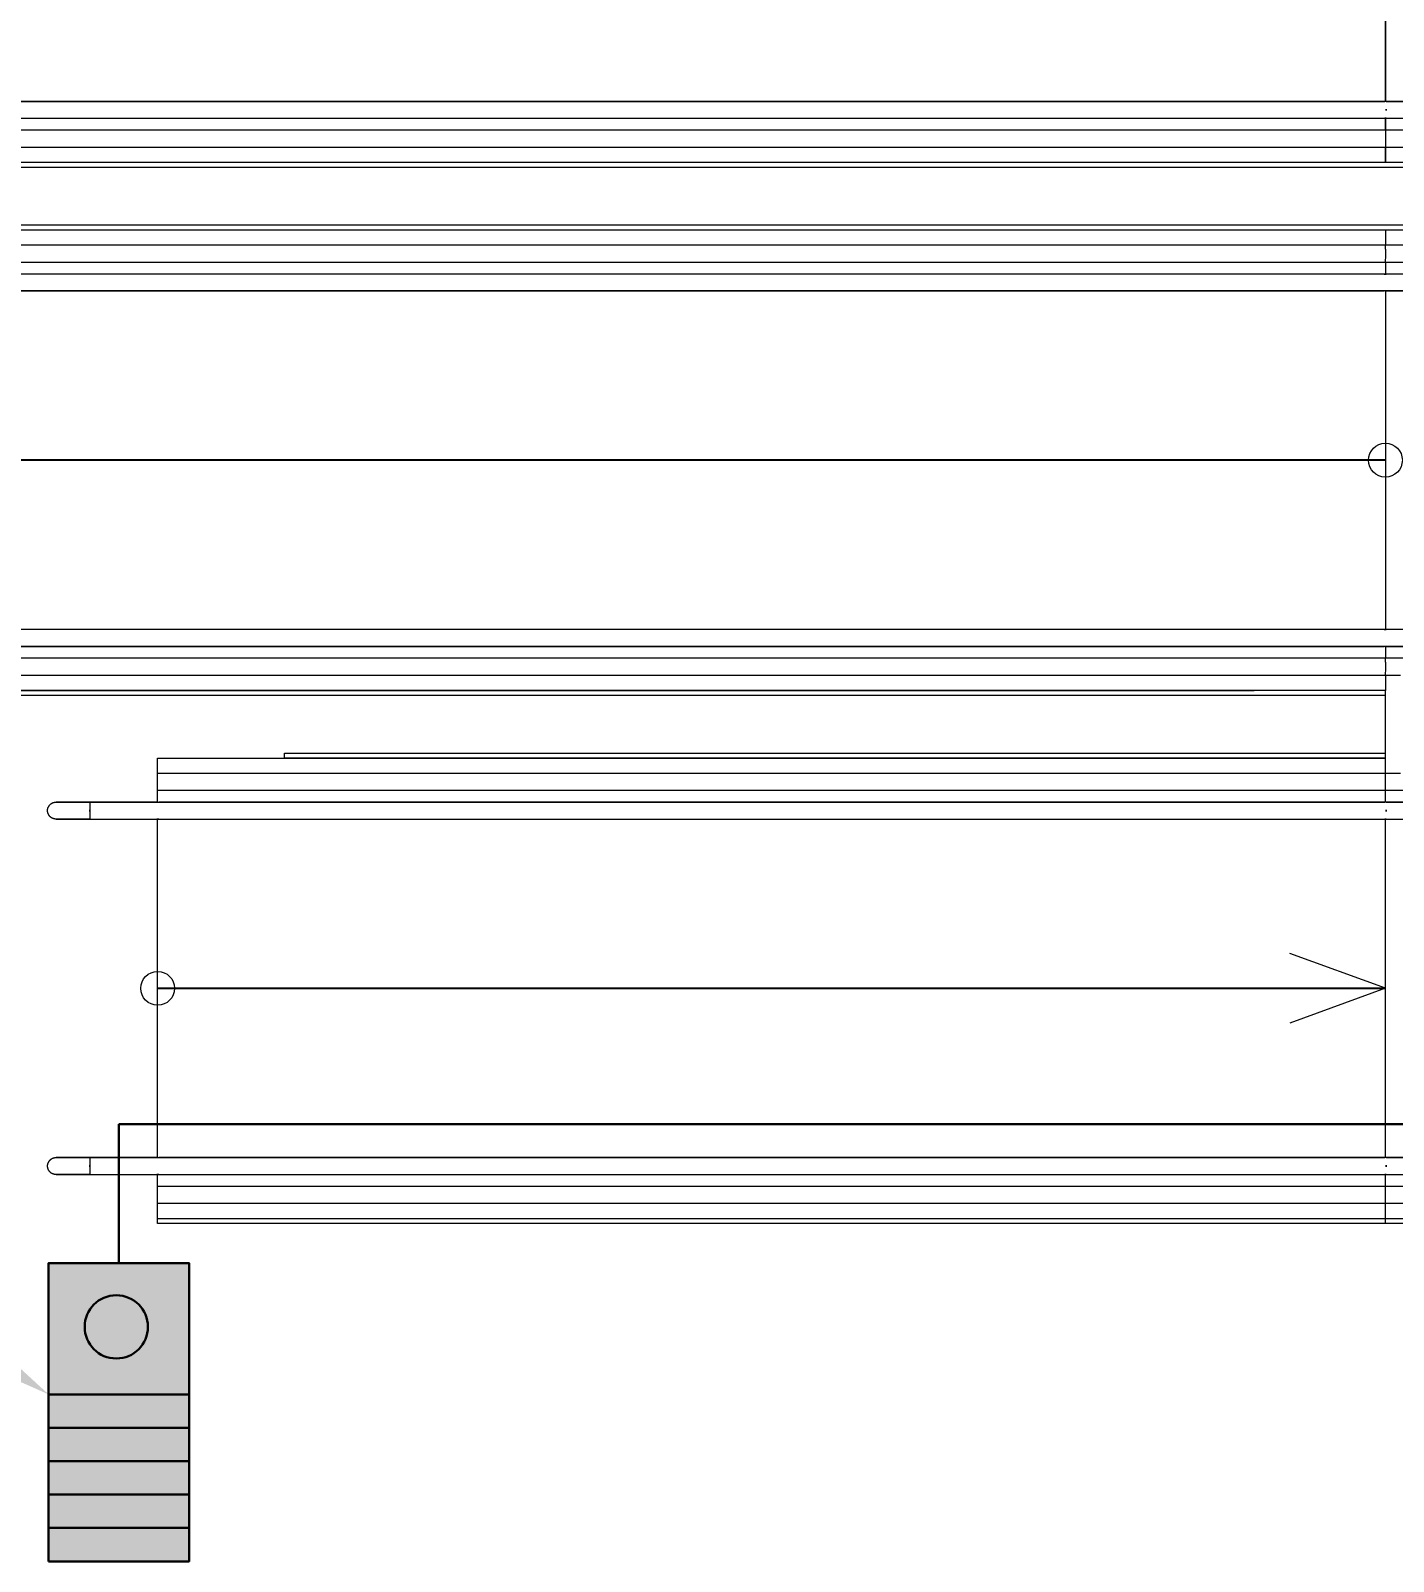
# Model space of a CAD drawing. Header units: millimetres. Extents: x -404508 to 361533, y -175093 to 31861.
# Drawn here: x -27162 to -23139, y -162115 to -157594 of the extents above; entities that cross this region are included whole.
import ezdxf
from ezdxf import colors
from ezdxf.entities.mleader import LeaderData, LeaderLine
from ezdxf.math import Vec2, Vec3

# ---------------------------------------------------------------- set-up
doc = ezdxf.new("R2010")
doc.units = ezdxf.units.MM
for name, color, linetype, lineweight in [('E-Безопасность-G', 153, 'Continuous', 35), ('RC-Выноски', 7, 'Continuous', 0), ('Аннотация', 7, 'Continuous', 18), ('Лестницы', 252, 'Continuous', 9), ('лс', 5, 'Continuous', 30), ('Ограждение', 252, 'Continuous', 9), ('Пандусы', 7, 'Continuous', 18), ('Стены наружные', 7, 'Continuous', 18)]:
    doc.layers.add(name, color=color, linetype=linetype, lineweight=lineweight)
doc.layers.add('Узлы', color=7, linetype='Continuous')
doc.styles.add('RubezhCAD', font='', dxfattribs={"oblique": 10})
doc.styles.get('RubezhCAD').set_extended_font_data('GOST type A')

# ---------------------------------------------------------------- blocks, each defined once
blk = doc.blocks.new('Уличная Панель')
at = {"ltscale": 100, "true_color": 0xffffff}
h = blk.add_hatch(color=7, dxfattribs=at)
h.dxf.hatch_style = 1
h.paths.add_polyline_path([(-415, 0), (-415, 881.2), (0, 881.2), (0, 0)])
at = {"ltscale": 100}
h = blk.add_hatch(color=3, dxfattribs=at)
h.dxf.hatch_style = 1
edge = h.paths.add_edge_path()
edge.add_arc((-215.1, 692.7), 93.4, 0, 360)
at = {"layer": 'лс', "color": 3}
blk.add_lwpolyline([(-415, 0), (-415, 881.2), (0, 881.2), (0, 0)], close=True, dxfattribs=at)
for points in [[(-415, 493.2), (0, 493.2)], [(-415, 394.6), (0, 394.6)], [(-415, 295.9), (0, 295.9)], [(-415, 197.3), (0, 197.3)], [(-415, 98.6), (0, 98.6)]]:
    blk.add_lwpolyline(points, dxfattribs=at)
blk.add_circle((-215.1, 692.7), 93.4, dxfattribs=at)
blk = doc.blocks.new('1 этаж')
at = {"layer": 'Аннотация', "color": 251, "lineweight": 20, "true_color": 0x636466}
for q in [(-36887.7, -28631.1), (-36887.7, -28836.3)]:
    blk.add_line((-36605.8, -28733.7), q, dxfattribs=at)
for centre in [(-36605.8, -27173.7), (-40230.8, -28733.7)]:
    blk.add_circle(centre, 50, dxfattribs=at)
at = {"layer": 'Лестницы', "color": 251, "true_color": 0x636466}
for p, q in [((-36605.8, -25112.9), (-36605.8, -26114.6)), ((-36605.8, -26162.9), (-36605.8, -26198.7)), ((-36605.8, -26248.7), (-36605.8, -26293.7)), ((-36605.8, -26293.7), (-34690.8, -26293.7))]:
    blk.add_line(p, q, dxfattribs=at)
at = {"layer": 'Ограждение', "color": 251, "true_color": 0x636466}
for p, q in [((-42603.8, -26113.7), (-36607.8, -26113.7)), ((-36605.8, -26113.7), (-42601.8, -26113.7)), ((-36603.8, -26113.7), (-36607.8, -26113.7)), ((-36603.8, -26113.7), (-36605.8, -26113.7)), ((-36405.8, -26113.7), (-36603.8, -26113.7)), ((-36603.8, -26113.7), (-36405.8, -26113.7)), ((-42603.8, -26163.7), (-36607.8, -26163.7)), ((-42601.8, -26163.7), (-36605.8, -26163.7)), ((-36603.8, -26163.7), (-36607.8, -26163.7)), ((-36605.8, -26163.7), (-36603.8, -26163.7)), ((-36603.8, -26163.7), (-36605.8, -26163.7)), ((-36605.8, -26163.7), (-36603.8, -26163.7)), ((-36603.8, -26141.1), (-36603.8, -26136.4)), ((-36603.8, -26136.4), (-36603.8, -26141.1)), ((-36603.8, -26163.7), (-36405.8, -26163.7)), ((-36603.8, -26163.7), (-36405.8, -26163.7)), ((-36605.8, -26198.7), (-42604.8, -26198.7)), ((-34565.4, -26198.7), (-36605.8, -26198.7)), ((-36605.8, -26198.7), (-36605.8, -26248.7)), ((-42604.8, -26248.7), (-36605.8, -26248.7)), ((-36605.8, -26248.7), (-34615.4, -26248.7)), ((-36606.8, -26538.7), (-42606.8, -26538.7)), ((-36445.8, -26538.7), (-36606.8, -26538.7)), ((-42606.8, -26588.7), (-36606.8, -26588.7)), ((-36609.8, -26623.7), (-42605.8, -26623.7)), ((-36607.8, -26623.7), (-42603.8, -26623.7)), ((-36603.8, -26623.7), (-36607.8, -26623.7)), ((-36603.8, -26623.7), (-36607.8, -26623.7)), ((-36606.8, -26588.7), (-36445.8, -26588.7)), ((-36606.8, -26623.7), (-36603.8, -26623.7)), ((-36445.8, -26623.7), (-36603.8, -26623.7)), ((-34950.8, -26623.7), (-36603.8, -26623.7)), ((-42605.8, -26673.7), (-36609.8, -26673.7)), ((-36607.8, -26673.7), (-42603.8, -26673.7)), ((-36603.8, -26673.7), (-36607.8, -26673.7)), ((-36603.8, -26673.7), (-36607.8, -26673.7)), ((-36603.8, -26673.7), (-36606.8, -26673.7)), ((-36603.8, -26673.7), (-36445.8, -26673.7)), ((-34950.8, -26673.7), (-36603.8, -26673.7)), ((-36607.8, -27673.7), (-42603.8, -27673.7)), ((-36609.8, -27673.7), (-42447.8, -27673.7)), ((-36603.8, -27673.7), (-36607.8, -27673.7)), ((-36603.8, -27673.7), (-36607.8, -27673.7)), ((-36606.8, -27673.7), (-36603.8, -27673.7)), ((-36500.8, -27673.7), (-36603.8, -27673.7)), ((-36500.8, -27673.7), (-36603.8, -27673.7)), ((-36607.8, -27723.7), (-42603.8, -27723.7)), ((-42447.8, -27723.7), (-36609.8, -27723.7)), ((-36606.8, -27758.7), (-42447.8, -27758.7)), ((-36603.8, -27723.7), (-36607.8, -27723.7)), ((-36603.8, -27723.7), (-36607.8, -27723.7)), ((-36603.8, -27723.7), (-36606.8, -27723.7)), ((-36510.8, -27758.7), (-36606.8, -27758.7)), ((-36603.8, -27723.7), (-36500.8, -27723.7)), ((-36500.8, -27723.7), (-36603.8, -27723.7)), ((-42447.8, -27808.7), (-36606.8, -27808.7)), ((-36606.8, -27808.7), (-36560.8, -27808.7)), ((-36604.8, -28098.7), (-40230.8, -28098.7)), ((-36560.8, -28098.7), (-36604.8, -28098.7)), ((-40230.8, -28148.7), (-36604.8, -28148.7)), ((-36604.8, -28148.7), (-36510.8, -28148.7)), ((-40232.8, -28183.7), (-40430.8, -28183.7)), ((-40430.8, -28183.7), (-40430.8, -28233.7)), ((-40430.8, -28183.7), (-40232.8, -28183.7)), ((-40430.8, -28206.4), (-40430.8, -28211.1)), ((-40430.8, -28208.7), (-40430.8, -28206.4)), ((-40430.8, -28211.1), (-40430.8, -28208.7)), ((-40232.8, -28183.7), (-40228.8, -28183.7)), ((-40232.8, -28183.7), (-40229.8, -28183.7)), ((-40232.8, -28183.7), (-40228.8, -28183.7)), ((-40228.8, -28183.7), (-36607.8, -28183.7)), ((-36605.8, -28183.7), (-40226.8, -28183.7)), ((-36603.8, -28183.7), (-36607.8, -28183.7)), ((-36603.8, -28183.7), (-36605.8, -28183.7)), ((-36500.8, -28183.7), (-36603.8, -28183.7)), ((-36603.8, -28183.7), (-36500.8, -28183.7)), ((-36603.8, -28211.1), (-36603.8, -28206.4)), ((-36603.8, -28206.4), (-36603.8, -28211.1)), ((-40430.8, -28233.7), (-40232.8, -28233.7)), ((-40430.8, -28233.7), (-40232.8, -28233.7)), ((-40232.8, -28233.7), (-40228.8, -28233.7)), ((-40229.8, -28233.7), (-40232.8, -28233.7)), ((-40232.8, -28233.7), (-40228.8, -28233.7)), ((-40228.8, -28233.7), (-36607.8, -28233.7)), ((-40226.8, -28233.7), (-36605.8, -28233.7)), ((-36603.8, -28233.7), (-36607.8, -28233.7)), ((-36605.8, -28233.7), (-36603.8, -28233.7)), ((-36605.8, -28233.7), (-36603.8, -28233.7)), ((-36603.8, -28233.7), (-36605.8, -28233.7)), ((-36603.8, -28233.7), (-36500.8, -28233.7)), ((-36603.8, -28233.7), (-36500.8, -28233.7)), ((-40232.8, -29233.7), (-40430.8, -29233.7)), ((-40430.8, -29233.7), (-40430.8, -29283.7)), ((-40430.8, -29233.7), (-40232.8, -29233.7)), ((-40232.8, -29233.7), (-40229.8, -29233.7)), ((-40232.8, -29233.7), (-40228.8, -29233.7)), ((-40232.8, -29233.7), (-40228.8, -29233.7)), ((-40228.8, -29233.7), (-36607.8, -29233.7)), ((-36605.8, -29233.7), (-40226.8, -29233.7)), ((-36603.8, -29233.7), (-36607.8, -29233.7)), ((-36603.8, -29233.7), (-36605.8, -29233.7)), ((-36445.8, -29233.7), (-36603.8, -29233.7)), ((-36603.8, -29233.7), (-34950.8, -29233.7)), ((-40430.8, -29256.4), (-40430.8, -29261.1)), ((-40430.8, -29258.7), (-40430.8, -29256.4)), ((-40430.8, -29261.1), (-40430.8, -29258.7)), ((-40430.8, -29283.7), (-40232.8, -29283.7)), ((-40430.8, -29283.7), (-40232.8, -29283.7)), ((-40229.8, -29283.7), (-40232.8, -29283.7)), ((-40232.8, -29283.7), (-40228.8, -29283.7)), ((-40232.8, -29283.7), (-40228.8, -29283.7)), ((-40228.8, -29283.7), (-36607.8, -29283.7)), ((-40226.8, -29283.7), (-36605.8, -29283.7)), ((-36603.8, -29283.7), (-36607.8, -29283.7)), ((-36605.8, -29283.7), (-36603.8, -29283.7)), ((-36603.8, -29283.7), (-36605.8, -29283.7)), ((-36605.8, -29283.7), (-36603.8, -29283.7)), ((-36603.8, -29261.1), (-36603.8, -29256.4)), ((-36603.8, -29256.4), (-36603.8, -29261.1)), ((-36603.8, -29283.7), (-36445.8, -29283.7)), ((-36603.8, -29283.7), (-34950.8, -29283.7)), ((-36604.8, -29318.7), (-40230.8, -29318.7)), ((-36445.8, -29318.7), (-36604.8, -29318.7)), ((-40230.8, -29368.7), (-36604.8, -29368.7)), ((-36604.8, -29368.7), (-36445.8, -29368.7))]:
    blk.add_line(p, q, dxfattribs=at)
at = {"layer": 'Ограждение', "color": 251, "true_color": 0x636466, "flags": 128}
for points in [[(-36603.8, -26113.7), (-36604.8, -26113.7), (-36605.8, -26113.7)], [(-36603.8, -26113.7), (-36604.8, -26113.7), (-36605.8, -26113.7)], [(-36605.8, -26163.7), (-36604.8, -26163.7), (-36603.8, -26163.7)], [(-36605.8, -26163.7), (-36604.8, -26163.7), (-36603.8, -26163.7)], [(-36605.8, -26202.1), (-36605.8, -26206.1), (-36605.8, -26211.2), (-36605.8, -26217.3), (-36605.8, -26223.7), (-36605.8, -26230.2), (-36605.8, -26236.2), (-36605.8, -26241.4), (-36605.8, -26245.4)], [(-36609.8, -26623.7), (-36606.8, -26623.7), (-36603.8, -26623.7)], [(-36603.8, -26673.7), (-36606.8, -26673.7), (-36609.8, -26673.7)], [(-36609.8, -27673.7), (-36606.8, -27673.7), (-36603.8, -27673.7)], [(-36603.8, -27723.7), (-36606.8, -27723.7), (-36609.8, -27723.7)], [(-40230.8, -28148.7), (-40230.8, -28147.9), (-40230.8, -28145.4), (-40230.8, -28141.4), (-40230.8, -28136.2), (-40230.8, -28130.2), (-40230.8, -28123.7), (-40230.8, -28117.3), (-40230.8, -28111.2), (-40230.8, -28106.1), (-40230.8, -28102.1), (-40230.8, -28099.6), (-40230.8, -28098.7)], [(-40555.8, -28208.7), (-40555.8, -28207.7), (-40555.7, -28206.7), (-40555.6, -28205.7), (-40555.5, -28204.7), (-40555.3, -28203.8), (-40555.1, -28202.8), (-40554.8, -28201.8), (-40554.5, -28200.9), (-40554.2, -28199.9), (-40553.8, -28199), (-40553.4, -28198.1), (-40553, -28197.2), (-40552.5, -28196.3), (-40552, -28195.5), (-40551.4, -28194.6), (-40550.9, -28193.8), (-40550.2, -28193), (-40549.6, -28192.2), (-40548.9, -28191.5), (-40548.2, -28190.8), (-40547.5, -28190.1), (-40546.7, -28189.5), (-40545.9, -28188.8), (-40545.1, -28188.3), (-40544.3, -28187.7), (-40543.5, -28187.2), (-40542.6, -28186.7), (-40541.7, -28186.2), (-40540.8, -28185.8), (-40539.9, -28185.4), (-40538.9, -28185.1), (-40538, -28184.8), (-40537, -28184.5), (-40536, -28184.3), (-40535, -28184.1), (-40534.1, -28183.9), (-40533.1, -28183.8), (-40532.1, -28183.8), (-40531.1, -28183.7), (-40530.8, -28183.7)], [(-40530.8, -28233.7), (-40531.8, -28233.7), (-40532.8, -28233.7), (-40533.8, -28233.6), (-40534.8, -28233.4), (-40535.8, -28233.2), (-40536.7, -28233), (-40537.7, -28232.8), (-40538.7, -28232.5), (-40539.6, -28232.1), (-40540.5, -28231.8), (-40541.4, -28231.3), (-40542.3, -28230.9), (-40543.2, -28230.4), (-40544.1, -28229.9), (-40544.9, -28229.4), (-40545.7, -28228.8), (-40546.5, -28228.2), (-40547.3, -28227.5), (-40548, -28226.9), (-40548.7, -28226.1), (-40549.4, -28225.4), (-40550.1, -28224.7), (-40550.7, -28223.9), (-40551.3, -28223.1), (-40551.8, -28222.2), (-40552.4, -28221.4), (-40552.8, -28220.5), (-40553.3, -28219.6), (-40553.7, -28218.7), (-40554.1, -28217.8), (-40554.4, -28216.9), (-40554.7, -28215.9), (-40555, -28214.9), (-40555.2, -28214), (-40555.4, -28213), (-40555.6, -28212), (-40555.7, -28211), (-40555.8, -28210), (-40555.8, -28209), (-40555.8, -28208.7)], [(-40430.8, -28183.7), (-40434.8, -28183.7), (-40438.8, -28183.7), (-40442.8, -28183.7), (-40446.7, -28183.7), (-40450.7, -28183.7), (-40454.6, -28183.7), (-40458.4, -28183.7), (-40462.3, -28183.7), (-40466, -28183.7), (-40469.7, -28183.7), (-40473.4, -28183.7), (-40477, -28183.7), (-40480.5, -28183.7), (-40483.9, -28183.7), (-40487.3, -28183.7), (-40490.5, -28183.7), (-40493.7, -28183.7), (-40496.7, -28183.7), (-40499.7, -28183.7), (-40502.5, -28183.7), (-40505.3, -28183.7), (-40507.9, -28183.7), (-40510.4, -28183.7), (-40512.7, -28183.7), (-40514.9, -28183.7), (-40517, -28183.7), (-40519, -28183.7), (-40520.8, -28183.7), (-40522.5, -28183.7), (-40524, -28183.7), (-40525.4, -28183.7), (-40526.6, -28183.7), (-40527.7, -28183.7), (-40528.6, -28183.7), (-40529.3, -28183.7), (-40529.9, -28183.7), (-40530.4, -28183.7), (-40530.7, -28183.7), (-40530.8, -28183.7), (-40530.8, -28183.7)], [(-40530.8, -28183.7), (-40530.7, -28183.7), (-40530.5, -28183.7), (-40530.1, -28183.7), (-40529.5, -28183.7), (-40528.8, -28183.7), (-40527.9, -28183.7), (-40526.9, -28183.7), (-40525.7, -28183.7), (-40524.4, -28183.7), (-40522.9, -28183.7), (-40521.3, -28183.7), (-40519.5, -28183.7), (-40517.6, -28183.7), (-40515.5, -28183.7), (-40513.3, -28183.7), (-40511, -28183.7), (-40508.6, -28183.7), (-40506, -28183.7), (-40503.3, -28183.7), (-40500.5, -28183.7), (-40497.5, -28183.7), (-40494.5, -28183.7), (-40491.4, -28183.7), (-40488.2, -28183.7), (-40484.8, -28183.7), (-40481.4, -28183.7), (-40477.9, -28183.7), (-40474.4, -28183.7), (-40470.7, -28183.7), (-40467, -28183.7), (-40463.3, -28183.7), (-40459.5, -28183.7), (-40455.6, -28183.7), (-40451.7, -28183.7), (-40447.8, -28183.7), (-40443.8, -28183.7), (-40439.9, -28183.7), (-40435.9, -28183.7), (-40431.9, -28183.7), (-40430.8, -28183.7)], [(-40232.8, -28183.7), (-40229.8, -28183.7), (-40226.8, -28183.7)], [(-36603.8, -28183.7), (-36604.8, -28183.7), (-36605.8, -28183.7)], [(-36603.8, -28183.7), (-36604.8, -28183.7), (-36605.8, -28183.7)], [(-40430.8, -28233.7), (-40434.8, -28233.7), (-40438.8, -28233.7), (-40442.8, -28233.7), (-40446.7, -28233.7), (-40450.7, -28233.7), (-40454.6, -28233.7), (-40458.4, -28233.7), (-40462.3, -28233.7), (-40466, -28233.7), (-40469.7, -28233.7), (-40473.4, -28233.7), (-40477, -28233.7), (-40480.5, -28233.7), (-40483.9, -28233.7), (-40487.3, -28233.7), (-40490.5, -28233.7), (-40493.7, -28233.7), (-40496.7, -28233.7), (-40499.7, -28233.7), (-40502.5, -28233.7), (-40505.3, -28233.7), (-40507.9, -28233.7), (-40510.4, -28233.7), (-40512.7, -28233.7), (-40514.9, -28233.7), (-40517, -28233.7), (-40519, -28233.7), (-40520.8, -28233.7), (-40522.5, -28233.7), (-40524, -28233.7), (-40525.4, -28233.7), (-40526.6, -28233.7), (-40527.7, -28233.7), (-40528.6, -28233.7), (-40529.3, -28233.7), (-40529.9, -28233.7), (-40530.4, -28233.7), (-40530.7, -28233.7), (-40530.8, -28233.7), (-40530.8, -28233.7)], [(-40530.8, -28233.7), (-40530.7, -28233.7), (-40530.5, -28233.7), (-40530.1, -28233.7), (-40529.5, -28233.7), (-40528.8, -28233.7), (-40527.9, -28233.7), (-40526.9, -28233.7), (-40525.7, -28233.7), (-40524.4, -28233.7), (-40522.9, -28233.7), (-40521.3, -28233.7), (-40519.5, -28233.7), (-40517.6, -28233.7), (-40515.5, -28233.7), (-40513.3, -28233.7), (-40511, -28233.7), (-40508.6, -28233.7), (-40506, -28233.7), (-40503.3, -28233.7), (-40500.5, -28233.7), (-40497.5, -28233.7), (-40494.5, -28233.7), (-40491.4, -28233.7), (-40488.2, -28233.7), (-40484.8, -28233.7), (-40481.4, -28233.7), (-40477.9, -28233.7), (-40474.4, -28233.7), (-40470.7, -28233.7), (-40467, -28233.7), (-40463.3, -28233.7), (-40459.5, -28233.7), (-40455.6, -28233.7), (-40451.7, -28233.7), (-40447.8, -28233.7), (-40443.8, -28233.7), (-40439.9, -28233.7), (-40435.9, -28233.7), (-40431.9, -28233.7), (-40430.8, -28233.7)], [(-40226.8, -28233.7), (-40229.8, -28233.7), (-40232.8, -28233.7)], [(-36605.8, -28233.7), (-36604.8, -28233.7), (-36603.8, -28233.7)], [(-36605.8, -28233.7), (-36604.8, -28233.7), (-36603.8, -28233.7)], [(-40555.8, -29258.7), (-40555.8, -29257.7), (-40555.7, -29256.7), (-40555.6, -29255.7), (-40555.5, -29254.7), (-40555.3, -29253.8), (-40555.1, -29252.8), (-40554.8, -29251.8), (-40554.5, -29250.9), (-40554.2, -29249.9), (-40553.8, -29249), (-40553.4, -29248.1), (-40553, -29247.2), (-40552.5, -29246.3), (-40552, -29245.5), (-40551.4, -29244.6), (-40550.9, -29243.8), (-40550.2, -29243), (-40549.6, -29242.2), (-40548.9, -29241.5), (-40548.2, -29240.8), (-40547.5, -29240.1), (-40546.7, -29239.5), (-40545.9, -29238.8), (-40545.1, -29238.3), (-40544.3, -29237.7), (-40543.5, -29237.2), (-40542.6, -29236.7), (-40541.7, -29236.2), (-40540.8, -29235.8), (-40539.9, -29235.4), (-40538.9, -29235.1), (-40538, -29234.8), (-40537, -29234.5), (-40536, -29234.3), (-40535, -29234.1), (-40534.1, -29233.9), (-40533.1, -29233.8), (-40532.1, -29233.8), (-40531.1, -29233.7), (-40530.8, -29233.7)], [(-40430.8, -29233.7), (-40434.8, -29233.7), (-40438.8, -29233.7), (-40442.8, -29233.7), (-40446.7, -29233.7), (-40450.7, -29233.7), (-40454.6, -29233.7), (-40458.4, -29233.7), (-40462.3, -29233.7), (-40466, -29233.7), (-40469.7, -29233.7), (-40473.4, -29233.7), (-40477, -29233.7), (-40480.5, -29233.7), (-40483.9, -29233.7), (-40487.3, -29233.7), (-40490.5, -29233.7), (-40493.7, -29233.7), (-40496.7, -29233.7), (-40499.7, -29233.7), (-40502.5, -29233.7), (-40505.3, -29233.7), (-40507.9, -29233.7), (-40510.4, -29233.7), (-40512.7, -29233.7), (-40514.9, -29233.7), (-40517, -29233.7), (-40519, -29233.7), (-40520.8, -29233.7), (-40522.5, -29233.7), (-40524, -29233.7), (-40525.4, -29233.7), (-40526.6, -29233.7), (-40527.7, -29233.7), (-40528.6, -29233.7), (-40529.3, -29233.7), (-40529.9, -29233.7), (-40530.4, -29233.7), (-40530.7, -29233.7), (-40530.8, -29233.7), (-40530.8, -29233.7)], [(-40530.8, -29233.7), (-40530.7, -29233.7), (-40530.5, -29233.7), (-40530.1, -29233.7), (-40529.5, -29233.7), (-40528.8, -29233.7), (-40527.9, -29233.7), (-40526.9, -29233.7), (-40525.7, -29233.7), (-40524.4, -29233.7), (-40522.9, -29233.7), (-40521.3, -29233.7), (-40519.5, -29233.7), (-40517.6, -29233.7), (-40515.5, -29233.7), (-40513.3, -29233.7), (-40511, -29233.7), (-40508.6, -29233.7), (-40506, -29233.7), (-40503.3, -29233.7), (-40500.5, -29233.7), (-40497.5, -29233.7), (-40494.5, -29233.7), (-40491.4, -29233.7), (-40488.2, -29233.7), (-40484.8, -29233.7), (-40481.4, -29233.7), (-40477.9, -29233.7), (-40474.4, -29233.7), (-40470.7, -29233.7), (-40467, -29233.7), (-40463.3, -29233.7), (-40459.5, -29233.7), (-40455.6, -29233.7), (-40451.7, -29233.7), (-40447.8, -29233.7), (-40443.8, -29233.7), (-40439.9, -29233.7), (-40435.9, -29233.7), (-40431.9, -29233.7), (-40430.8, -29233.7)], [(-40232.8, -29233.7), (-40229.8, -29233.7), (-40226.8, -29233.7)], [(-36603.8, -29233.7), (-36604.8, -29233.7), (-36605.8, -29233.7)], [(-36603.8, -29233.7), (-36604.8, -29233.7), (-36605.8, -29233.7)], [(-40530.8, -29283.7), (-40531.8, -29283.7), (-40532.8, -29283.7), (-40533.8, -29283.6), (-40534.8, -29283.4), (-40535.8, -29283.2), (-40536.7, -29283), (-40537.7, -29282.8), (-40538.7, -29282.5), (-40539.6, -29282.1), (-40540.5, -29281.8), (-40541.4, -29281.3), (-40542.3, -29280.9), (-40543.2, -29280.4), (-40544.1, -29279.9), (-40544.9, -29279.4), (-40545.7, -29278.8), (-40546.5, -29278.2), (-40547.3, -29277.5), (-40548, -29276.9), (-40548.7, -29276.1), (-40549.4, -29275.4), (-40550.1, -29274.7), (-40550.7, -29273.9), (-40551.3, -29273.1), (-40551.8, -29272.2), (-40552.4, -29271.4), (-40552.8, -29270.5), (-40553.3, -29269.6), (-40553.7, -29268.7), (-40554.1, -29267.8), (-40554.4, -29266.9), (-40554.7, -29265.9), (-40555, -29264.9), (-40555.2, -29264), (-40555.4, -29263), (-40555.6, -29262), (-40555.7, -29261), (-40555.8, -29260), (-40555.8, -29259), (-40555.8, -29258.7)], [(-40430.8, -29283.7), (-40434.8, -29283.7), (-40438.8, -29283.7), (-40442.8, -29283.7), (-40446.7, -29283.7), (-40450.7, -29283.7), (-40454.6, -29283.7), (-40458.4, -29283.7), (-40462.3, -29283.7), (-40466, -29283.7), (-40469.7, -29283.7), (-40473.4, -29283.7), (-40477, -29283.7), (-40480.5, -29283.7), (-40483.9, -29283.7), (-40487.3, -29283.7), (-40490.5, -29283.7), (-40493.7, -29283.7), (-40496.7, -29283.7), (-40499.7, -29283.7), (-40502.5, -29283.7), (-40505.3, -29283.7), (-40507.9, -29283.7), (-40510.4, -29283.7), (-40512.7, -29283.7), (-40514.9, -29283.7), (-40517, -29283.7), (-40519, -29283.7), (-40520.8, -29283.7), (-40522.5, -29283.7), (-40524, -29283.7), (-40525.4, -29283.7), (-40526.6, -29283.7), (-40527.7, -29283.7), (-40528.6, -29283.7), (-40529.3, -29283.7), (-40529.9, -29283.7), (-40530.4, -29283.7), (-40530.7, -29283.7), (-40530.8, -29283.7), (-40530.8, -29283.7)], [(-40530.8, -29283.7), (-40530.7, -29283.7), (-40530.5, -29283.7), (-40530.1, -29283.7), (-40529.5, -29283.7), (-40528.8, -29283.7), (-40527.9, -29283.7), (-40526.9, -29283.7), (-40525.7, -29283.7), (-40524.4, -29283.7), (-40522.9, -29283.7), (-40521.3, -29283.7), (-40519.5, -29283.7), (-40517.6, -29283.7), (-40515.5, -29283.7), (-40513.3, -29283.7), (-40511, -29283.7), (-40508.6, -29283.7), (-40506, -29283.7), (-40503.3, -29283.7), (-40500.5, -29283.7), (-40497.5, -29283.7), (-40494.5, -29283.7), (-40491.4, -29283.7), (-40488.2, -29283.7), (-40484.8, -29283.7), (-40481.4, -29283.7), (-40477.9, -29283.7), (-40474.4, -29283.7), (-40470.7, -29283.7), (-40467, -29283.7), (-40463.3, -29283.7), (-40459.5, -29283.7), (-40455.6, -29283.7), (-40451.7, -29283.7), (-40447.8, -29283.7), (-40443.8, -29283.7), (-40439.9, -29283.7), (-40435.9, -29283.7), (-40431.9, -29283.7), (-40430.8, -29283.7)], [(-40226.8, -29283.7), (-40229.8, -29283.7), (-40232.8, -29283.7)], [(-36605.8, -29283.7), (-36604.8, -29283.7), (-36603.8, -29283.7)], [(-36605.8, -29283.7), (-36604.8, -29283.7), (-36603.8, -29283.7)], [(-40230.8, -29368.7), (-40230.8, -29367.9), (-40230.8, -29365.4), (-40230.8, -29361.4), (-40230.8, -29356.2), (-40230.8, -29350.2), (-40230.8, -29343.7), (-40230.8, -29337.3), (-40230.8, -29331.2), (-40230.8, -29326.1), (-40230.8, -29322.1), (-40230.8, -29319.6), (-40230.8, -29318.7)]]:
    blk.add_lwpolyline(points, dxfattribs=at)
at = {"layer": 'Ограждение', "color": 251, "true_color": 0x636466}
for points in [[(-36606.8, -26538.7), (-36606.7, -26538.7), (-36606.5, -26539.3), (-36606.3, -26541.8), (-36606.1, -26545.9), (-36605.9, -26552.8), (-36605.8, -26563.7), (-36605.9, -26576.8), (-36606.3, -26586.4), (-36606.6, -26588.7), (-36606.8, -26588.7)], [(-36606.8, -27758.7), (-36606.7, -27758.7), (-36606.5, -27759.3), (-36606.3, -27761.8), (-36606.1, -27765.9), (-36605.9, -27772.8), (-36605.8, -27783.7), (-36605.9, -27796.8), (-36606.3, -27806.4), (-36606.6, -27808.7), (-36606.8, -27808.7)], [(-36604.8, -28148.7), (-36604.9, -28148.7), (-36605.1, -28148.2), (-36605.3, -28145.6), (-36605.5, -28141.6), (-36605.7, -28134.6), (-36605.8, -28123.7), (-36605.7, -28110.6), (-36605.3, -28101.1), (-36605, -28098.7), (-36604.8, -28098.7)], [(-36604.8, -29368.7), (-36604.9, -29368.7), (-36605.1, -29368.2), (-36605.3, -29365.6), (-36605.5, -29361.6), (-36605.7, -29354.6), (-36605.8, -29343.7), (-36605.7, -29330.6), (-36605.3, -29321.1), (-36605, -29318.7), (-36604.8, -29318.7)]]:
    blk.add_open_spline(points, degree=3, knots=[0, 0, 0, 0, 0.083333, 0.166667, 0.25, 0.333333, 0.5, 0.666667, 0.833333, 1, 1, 1, 1], dxfattribs=at)
at = {"layer": 'Пандусы', "color": 251, "true_color": 0x636466}
for p, q in [((-36605.8, -26114.6), (-36605.8, -25112.9)), ((-36605.8, -26198.7), (-36605.8, -26162.9)), ((-36605.8, -26293.7), (-36605.8, -26248.7)), ((-42605.8, -26293.7), (-36605.8, -26293.7)), ((-36605.8, -26493.7), (-42605.8, -26493.7)), ((-36605.8, -26493.7), (-36605.8, -26538.7)), ((-34745.8, -26493.7), (-36605.8, -26493.7)), ((-36605.8, -26588.7), (-36605.8, -26624.6)), ((-36605.8, -26672.9), (-36605.8, -27674.6)), ((-36605.8, -27722.9), (-36605.8, -27758.7)), ((-36605.8, -27808.7), (-36605.8, -27853.7)), ((-36605.8, -27853.7), (-42605.8, -27853.7)), ((-36605.8, -28053.7), (-36605.8, -27853.7)), ((-40230.8, -28098.7), (-40230.8, -28053.7)), ((-40230.8, -28053.7), (-36605.8, -28053.7)), ((-36605.8, -28098.7), (-36605.8, -28053.7)), ((-40230.8, -28184.6), (-40230.8, -28148.7)), ((-36605.8, -28184.6), (-36605.8, -28148.7)), ((-40230.8, -29234.6), (-40230.8, -28232.9)), ((-36605.8, -29234.6), (-36605.8, -28232.9)), ((-40230.8, -29318.7), (-40230.8, -29282.9)), ((-36605.8, -29318.7), (-36605.8, -29282.9)), ((-40230.8, -29413.7), (-40230.8, -29368.7)), ((-36605.8, -29413.7), (-36605.8, -29368.7)), ((-40230.8, -29413.7), (-36605.8, -29413.7)), ((-36605.8, -29413.7), (-34745.8, -29413.7))]:
    blk.add_line(p, q, dxfattribs=at)
at = {"layer": 'Стены наружные', "color": 251, "true_color": 0x636466}
for p, q in [((-34705.8, -26308.7), (-42605.8, -26308.7)), ((-42380.4, -26293.7), (-36605.8, -26293.7)), ((-42605.8, -26478.7), (-34705.8, -26478.7)), ((-36429.8, -26493.7), (-42605.8, -26493.7)), ((-36605.8, -27868.7), (-44480.8, -27868.7)), ((-42605.8, -27853.7), (-36993.3, -27853.7)), ((-39855.8, -28038.7), (-36605.8, -28038.7)), ((-39855.8, -28053.7), (-39855.8, -28038.7)), ((-36605.8, -28053.7), (-39855.8, -28053.7)), ((-40230.8, -29428.7), (-40230.8, -29413.7)), ((-34745.8, -29428.7), (-40230.8, -29428.7)), ((-40040.3, -29413.7), (-36605.8, -29413.7)), ((-36605.8, -29428.7), (-36605.8, -29413.7))]:
    blk.add_line(p, q, dxfattribs=at)
at = {"layer": 'Узлы', "color": 251, "true_color": 0x636466}
for p, q in [((-36605.8, -27173.7), (-42605.8, -27173.7)), ((-40230.8, -28733.7), (-36605.8, -28733.7))]:
    blk.add_line(p, q, dxfattribs=at)

msp = doc.modelspace()

# ---------------------------------------------------------------- linework, layer by layer
at = {"layer": 'лс', "color": 1}
for p, q in [((-26901.8, -161234), (-26901.8, -160823.5)), ((-26901.8, -160823.5), (-21038.3, -160823.5))]:
    msp.add_line(p, q, dxfattribs=at)

# ---------------------------------------------------------------- block references
msp.add_blockref('1 этаж', (13443.4, -131688.8))
at = {"layer": 'E-Безопасность-G', "color": 2}
msp.add_blockref('Уличная Панель', (-26694.3, -162115.2), dxfattribs=at)

# ---------------------------------------------------------------- leaders
at = {"layer": 'RC-Выноски', "linetype": 'Continuous', "ltscale": 15}
ml = msp.add_multileader_mtext('Standard', dxfattribs=at)
ml.set_content('{\\H0.91667x;Переговорное устройство уличного исполнения GC-2001P4 - установить на стойке STS-01}', color=256, style='RubezhCAD')
ml.set_leader_properties()
ml.build(insert=Vec2(0, 0))
ml.multileader.update_dxf_attribs({"has_text_frame": 1, "text_left_attachment_type": 6, "text_right_attachment_type": 6, "dogleg_length": 2, "arrow_head_size": 400, "scale": 100})
ctx = ml.context
ctx.base_point, ctx.scale, ctx.char_height, ctx.arrow_head_size, ctx.landing_gap_size, ctx.plane_origin = Vec3(-36496.2, -157961.8), 100, 250, 400, 100, Vec3(-573125.6, -196148.4)
ctx.left_attachment, ctx.right_attachment, ctx.text_align_type = 6, 6, 2
notes = []
notes.append((ctx, [(1, (1, 1, 0), (-32691.8, -157961.8), (-1, 0), 200, [(0, [(-27109.3, -161622)], 0, [])])]))
ctx.mtext.insert, ctx.mtext.width, ctx.mtext.alignment, ctx.mtext.flow_direction = Vec3(-32991.8, -157666), 3715.166, 3, 5
for ctx, leaders in notes:
    for number, flags, end, landing, length, lines in leaders:
        leader = LeaderData()
        leader.index, (leader.has_last_leader_line, leader.has_dogleg_vector, leader.attachment_direction) = number, flags
        leader.last_leader_point, leader.dogleg_vector, leader.dogleg_length = Vec3(end), Vec3(landing), length
        for number, points, colour, breaks in lines:
            line = LeaderLine()
            line.index, line.vertices, line.color, line.breaks = number, Vec3.list(points), colors.encode_raw_color(colour), breaks
            leader.lines.append(line)
        ctx.leaders.append(leader)

doc.saveas('drawing.dxf')
